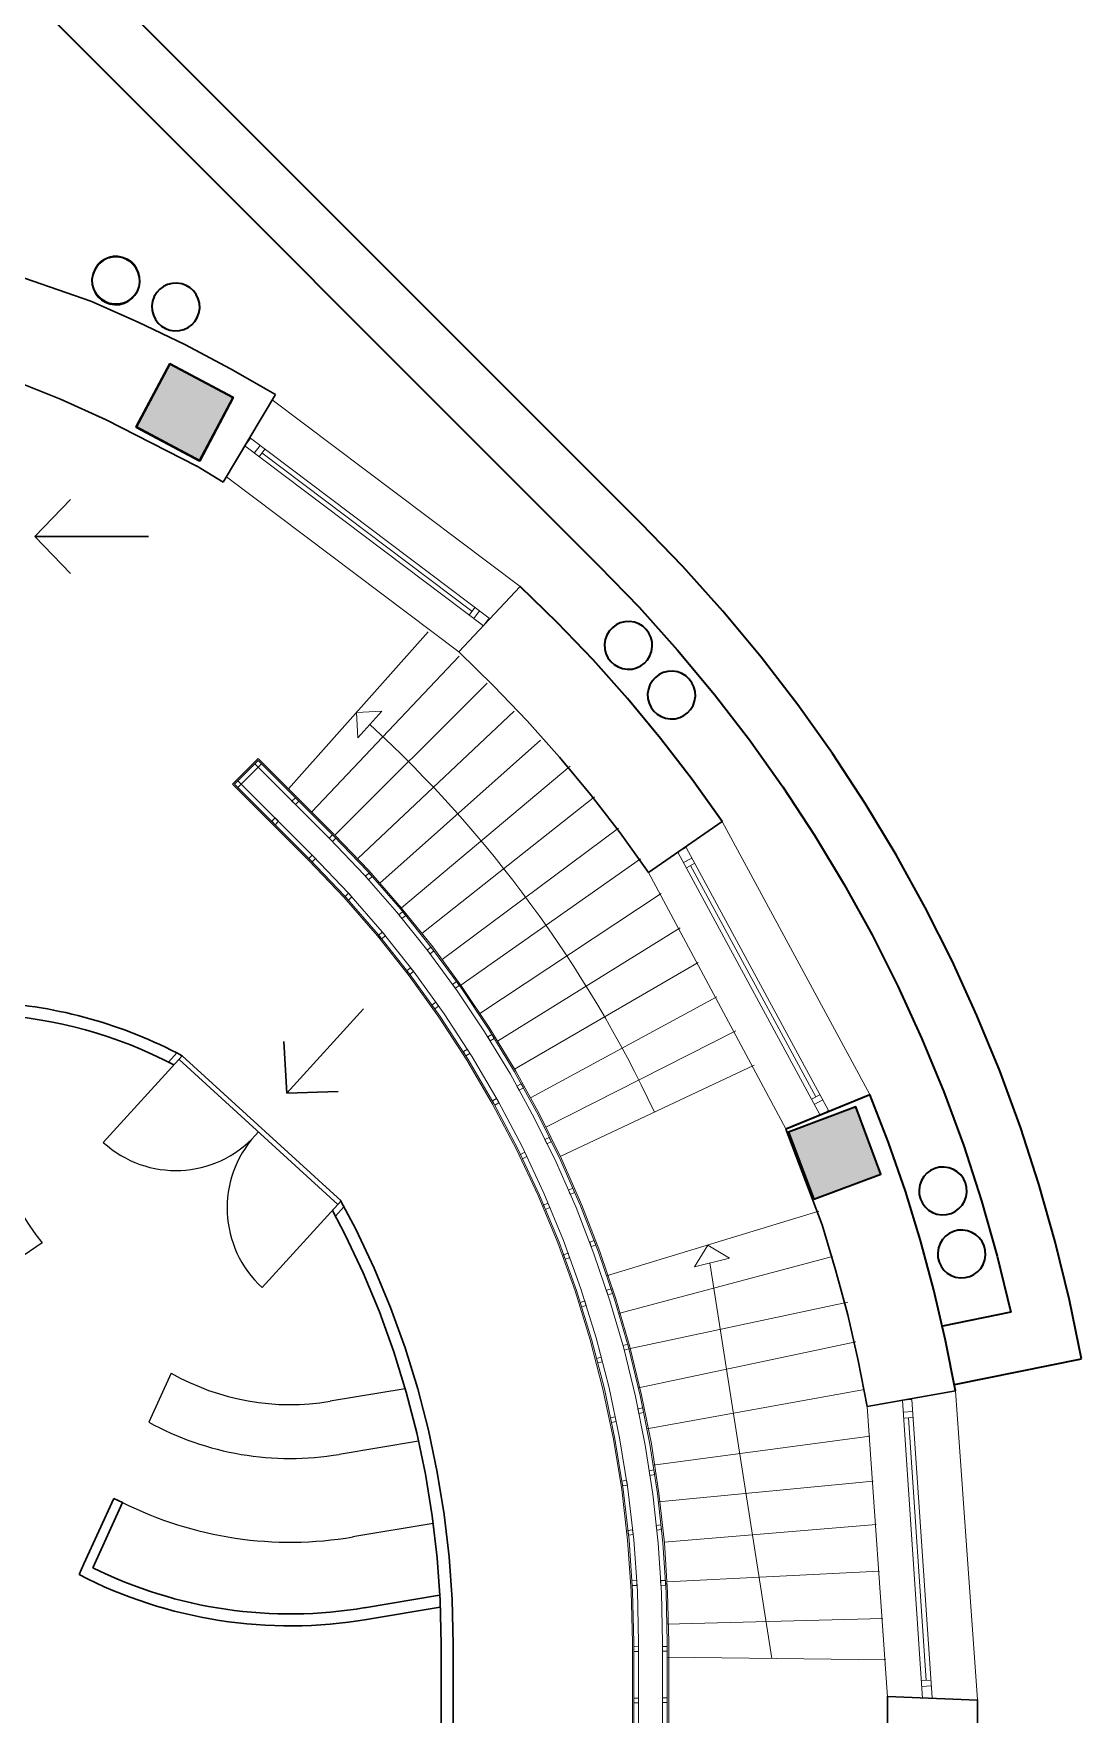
# Model space of a CAD drawing. Header units: millimetres. Extents: x -2729 to 15248, y -12439 to 5292.
# Drawn here: x 9038 to 9915, y -9942 to -8537 of the extents above; entities that cross this region are included whole.
import ezdxf

# ---------------------------------------------------------------- set-up
doc = ezdxf.new("R2010")
doc.units = ezdxf.units.MM
for name, color, linetype, lineweight in [('005_Ном_пера__80', 7, 'Continuous', 13), ('alc_pan_Ном_пера__60', 7, 'Continuous', 35), ('CAM', 155, 'Continuous', 15), ('DUVAR', 7, 'Continuous', 30), ('DUVAR 2_Ном_пера__60', 7, 'Continuous', 35), ('EXTERIOR_WALLS_Ном_пера__60', 7, 'Continuous', 35), ('EXTERIOR_WALLS_Ном_пера__80', 7, 'Continuous', 13), ('FURNITURE___EQUIPMENT_Ном_пера__60', 7, 'Continuous', 35), ('FURNITURE___EQUIPMENT_Ном_пера__80', 7, 'Continuous', 13), ('kolon_Ном_пера__60', 7, 'Continuous', 35), ('kolon_Ном_пера__80', 7, 'Continuous', 13), ('kutu profil_Ном_пера__80', 7, 'Continuous', 13), ('merdiven_Ном_пера__80', 7, 'Continuous', 13), ('mevcut kolonlar_Ном_пера__60', 7, 'Continuous', 35), ('mevcut kolonlar_Ном_пера__80', 7, 'Continuous', 13), ('pencere_Ном_пера__80', 7, 'Continuous', 13)]:
    doc.layers.add(name, color=color, linetype=linetype, lineweight=lineweight)
doc.layers.add('0_штамп_Ном_пера__21', color=7, linetype='Continuous', lineweight=20, true_color=0x320033)
doc.layers.add('mevcut kolonlar_Ном_пера__215', color=7, linetype='Continuous', lineweight=35, true_color=0xab23ec)
doc.layers.add('kapı ABD', color=55, linetype='Continuous')
pattern_1 = [(45.00000000000378, (-3877.010405512806, 44984.85107721344), (-9.192374820745883, 9.192374820744664), [])]

# ---------------------------------------------------------------- blocks, each defined once
blk = doc.blocks.new('srtyser')
at = {"layer": 'kapı ABD'}
for p, q in [((101685.3809287872, 45784.68415123224), (101587.3809287872, 45784.68415123224)), ((101681.3809287872, 45694.68415123229), (101677.3809287872, 45694.68415123228))]:
    blk.add_line(p, q, dxfattribs=at)
at = {"layer": 'kapı ABD', "color": 7}
for p, q in [((101685.3809287872, 45784.68415123229), (101587.3809287872, 45784.68415123224)), ((101684.0754426387, 45789.68415123229), (101673.7115395876, 45789.68415123228)), ((101681.3809287872, 45784.68415123224), (101681.3809287872, 45604.68415123225)), ((101685.3809287872, 45784.68415123224), (101685.3809287872, 45604.68415123224)), ((101685.3809287872, 45604.68415123224), (101587.3809287872, 45604.68415123224)), ((101683.3942745725, 45599.68415123226), (101672.781058557, 45599.68415123225))]:
    blk.add_line(p, q, dxfattribs=at)
for centre, start, end in [((101677.3809287872, 45784.68415123223), 180, 270), ((101677.3809287872, 45604.68415123224), 90, 180)]:
    blk.add_arc(centre, 89.99999999999997, start, end, dxfattribs=at)

msp = doc.modelspace()

# ---------------------------------------------------------------- hatches: boundary and pattern name
h = msp.add_hatch(color=7)
edge = h.paths.add_edge_path()
edge.add_line((4564.713760939189, -9991.173701369597), (4564.713760939183, -10036.57545686755))
edge.add_arc((4572.012840709988, -10036.57545686477), 7.299079770805293, 180.0000000217641, 270.0000000211751)
edge.add_line((4572.012840712686, -10043.87453663558), (4597.414624514469, -10043.87453663559))
edge.add_arc((4597.414624517023, -10036.57545686466), 7.299079770921253, 269.9999999799528, 359.9999999773863)
edge.add_line((4604.713704287944, -10036.57545686755), (4604.713704287957, -9991.173701369587))
edge.add_arc((4597.414624517572, -9991.173701372887), 7.299079770385106, 2.58941853e-08, 90.00000002452343)
edge.add_line((4597.414624514447, -9983.874621602501), (4572.012840712664, -9983.874621602496))
edge.add_arc((4572.012840709466, -9991.173701372772), 7.299079770276421, 89.99999997489827, 179.9999999750696)
edge = h.paths.add_edge_path()
edge.add_line((4219.70742257396, -9819.347711260889), (4219.707422573952, -9864.749466758934))
edge.add_arc((4227.006502344738, -9864.749466756173), 7.299079770786192, 180.0000000216749, 270.0000000211038)
edge.add_line((4227.006502347426, -9872.04854652696), (4252.408286149246, -9872.04854652696))
edge.add_arc((4252.408286151793, -9864.749466756066), 7.299079770891693, 269.99999998001, 359.9999999774398)
edge.add_line((4259.707365922684, -9864.74946675894), (4259.7073659227, -9819.347711260887))
edge.add_arc((4252.408286152767, -9819.34771126462), 7.299079769932178, 2.93067633e-08, 90.00000002787891)
edge.add_line((4252.408286149214, -9812.048631494688), (4227.00650234744, -9812.048631494688))
edge.add_arc((4227.006502343795, -9819.347711264523), 7.299079769834407, 89.99999997137861, 179.9999999714714)
edge = h.paths.add_edge_path()
edge.add_line((4966.713191649058, -10127.12235134791), (4966.713191649049, -10172.52410684778))
edge.add_arc((4974.01227141892, -10172.5241068441), 7.29907976987033, 180.0000000288213, 270.0000000281931)
edge.add_line((4974.012271422512, -10179.82318661398), (4999.414055238884, -10179.82318661398))
edge.add_arc((4999.414055249635, -10172.52410683669), 7.299079777281348, 269.9999999155922, 359.9999999130684)
edge.add_line((5006.713135026916, -10172.52410684777), (5006.713135026908, -10127.1223513479))
edge.add_arc((4999.414055250147, -10127.12235135938), 7.299079776762482, 9.00727843e-08, 90.00000008864137)
edge.add_line((4999.414055238854, -10119.82327158262), (4974.012271422533, -10119.82327158261))
edge.add_arc((4974.012271418436, -10127.12235135199), 7.299079769378749, 89.99999996784467, 179.999999968016)
edge = h.paths.add_edge_path()
edge.add_line((5362.712630858568, -10202.1222451396), (5362.712630858563, -10247.52400063846))
edge.add_arc((5370.011710621169, -10247.52400064205), 7.299079762607107, 179.9999999718569, 269.9999999712858)
edge.add_line((5370.01171061751, -10254.82308040465), (5395.41349446295, -10254.82308040466))
edge.add_arc((5395.41349446642, -10247.52400063466), 7.299079770005847, 269.9999999727565, 359.9999999701828)
edge.add_line((5402.712574236426, -10247.52400063845), (5402.712574236432, -10202.12224513959))
edge.add_arc((5395.413494466453, -10202.12224514329), 7.299079769978562, 2.90319009e-08, 90.00000002766468)
edge.add_line((5395.41349446293, -10194.82316537331), (5370.011710617499, -10194.82316537331))
edge.add_arc((5370.011710621169, -10202.12224513591), 7.299079762601651, 90.00000002880701, 180.0000000289248)
h.paths.add_polyline_path([(5802.714517212848, -10336.86643016659), (5827.714481804009, -10336.86643016658), (5827.71448180402, -10236.86657177827), (5802.714517212861, -10236.86657177827)])
h.paths.add_polyline_path([(5802.714516776289, -10336.86643016658), (5802.714517212839, -10236.86657177828)])
h.paths.add_polyline_path([(8647.797789735292, -8746.868570859244), (8647.797789735292, -8686.868655826975), (8587.797874704887, -8686.868655826975), (8587.797874704887, -8746.868570859244)])
h.paths.add_polyline_path([(9177.135753746667, -8893.807038165081), (9205.304009832696, -8840.830258792883), (9152.327230461446, -8812.662002701392), (9124.158974375381, -8865.63878207359)])
h.paths.add_polyline_path([(9691.025696234978, -9511.322354306947), (9747.203208367424, -9490.249221267819), (9726.130075319186, -9434.071709150849), (9669.952563186725, -9455.144842188163)])
h.paths.add_polyline_path([(9752.796188421647, -10086.86669138358), (9812.796103452083, -10086.86669138358), (9812.796103452069, -10026.86677635142), (9752.796188421633, -10026.86677635142)])
h.paths.add_polyline_path([(9752.79624224914, -10686.86592409161), (9812.79615727957, -10686.8659240916), (9812.79615727957, -10626.86600905934), (9752.79624224914, -10626.86600905933)])
at = {"layer": 'EXTERIOR_WALLS_Ном_пера__60', "linetype": 'Continuous'}
h = msp.add_hatch(dxfattribs=at)
h.set_pattern_fill('КИРПИЧ_ОБЫКНОВЕННЫЙ_0002', color=256, scale=0.09999985860578, angle=3.801e-12, style=0, pattern_type=2)
h.set_pattern_definition(pattern_1)
h.paths.add_polyline_path([(9184.1261284053, -8829.569778365809), (9178.852932288994, -8826.675960807304), (9173.505089857277, -8823.922471422382)], flags=0)
h = msp.add_hatch(dxfattribs=at)
h.set_pattern_fill('КИРПИЧ_ОБЫКНОВЕННЫЙ_0002', color=256, scale=0.09999985860578, angle=3.801e-12, style=0, pattern_type=2)
h.set_pattern_definition(pattern_1)
h.paths.add_polyline_path([(9678.376707296933, -9477.602226967996), (9669.952563201277, -9455.144842189067), (9669.65886683778, -9455.263956546032)], flags=0)

# ---------------------------------------------------------------- linework, layer by layer
at = {"color": 1, "lineweight": 30}
for p, q in [((9134.402123475229, -8957.197868521558), (9039.10167092521, -8957.197872462419)), ((9314.367591093569, -9352.119270121417), (9250.098546475328, -9422.487346406697))]:
    msp.add_line(p, q, dxfattribs=at)
for p, q in [((9045.420335161029, -9547.824839351642), (9008.007572478928, -9573.0961373352)), ((9153.305678075285, -9656.675713998815), (9134.52987280298, -9697.734482242115)), ((9349.090732863686, -9669.832350873952), (9286.358603084003, -9680.289322022447)), ((9360.259142556728, -9713.591571110734), (9293.757670171666, -9724.676863137409)), ((9372.5312019098, -9782.511771074498), (9305.267330085804, -9793.724149316235))]:
    msp.add_line(p, q)
for points in [[(9039.10167092521, -8957.197864580694), (9069.101672954956, -8926.29490547077)], [(9039.10167092521, -8957.197872462419), (9069.101672954956, -8988.100831572343)], [(9250.09854065558, -9422.487341091391), (9247.511877748237, -9379.495456060169)], [(9250.098546475328, -9422.487346406697), (9293.148218837578, -9421.176349443718)]]:
    msp.add_lwpolyline(points, dxfattribs=at)
for centre, radius, start, end in [((9201.200355957224, -9420.886338411496), 200.9497397365707, 179.8799878720883, 219.1751239315797), ((9252.902591514485, -9482.14419038895), 200.9497397365707, 240.2886345021585, 279.5837705617078), ((9252.902591514485, -9482.14419038895), 245.9497397365707, 241.2304267969756, 279.5837705617078), ((9252.917648746288, -9485.926376741942), 312.2184390009302, 243.3003016205656, 279.6966023453522)]:
    msp.add_arc(centre, radius, start, end)
at = {"layer": '005_Ном_пера__80', "linetype": 'Continuous'}
for p, q in [((9237.90158135333, -8842.752189786686), (9445.309472289575, -8998.966821937)), ((9199.46791948238, -8907.155905512662), (9394.020793384605, -9053.6884481582)), ((9614.353175577693, -9195.451906180439), (9737.849854204884, -9423.858593671102)), ((9552.587268954983, -9237.995504349934), (9667.532109359745, -9452.585123472752)), ((9809.47154568006, -9671.624292599692), (9827.865715717517, -9930.025854421436)), ((9735.612319163076, -9684.655010946524), (9752.796188712673, -9927.5828055476))]:
    msp.add_line(p, q, dxfattribs=at)
at = {"layer": '0_штамп_Ном_пера__21', "linetype": 'Continuous'}
for p, q in [((9219.654355139934, -8875.004185100302), (9214.841383034596, -8881.394421269382)), ((9214.841383034596, -8881.394421269382), (9414.53626332839, -9031.799799408718)), ((9419.349235419208, -9025.409563239642), (9219.654355139934, -8875.004185100302)), ((9222.829178252749, -8887.410636394712), (9227.642150358117, -8881.020400225643)), ((9231.636047959904, -8884.028507788751), (9226.823075854569, -8890.418743957824)), ((9407.367542613822, -9016.385240551206), (9402.554570508444, -9022.775476720264)), ((9406.548468110263, -9025.783584283396), (9411.361440215636, -9019.393348114323)), ((9414.53626332839, -9031.799799408718), (9419.349235419208, -9025.409563239642)), ((9552.587268954983, -9237.995504349934), (9614.353175577693, -9195.451906180439)), ((9584.330838645545, -9217.173134331844), (9577.293629659933, -9220.978066434327)), ((9703.234966847955, -9437.08591541201), (9584.330838645545, -9217.173134331844)), ((9577.293629659933, -9220.978066434327), (9696.197757847794, -9440.890847514498)), ((9582.049794777555, -9229.77457767722), (9589.087003777719, -9225.969645574827)), ((9591.465086343796, -9230.367901197125), (9584.427877343636, -9234.172833298695)), ((9692.582114656889, -9425.793614598915), (9587.946481851015, -9232.27036724841)), ((9696.100719149688, -9423.89114854772), (9689.063510164091, -9427.696080650101)), ((9691.4415927302, -9432.094336271604), (9698.478801715795, -9428.289404169125)), ((9696.197757847794, -9440.890847514498), (9703.234966847955, -9437.08591541201)), ((9735.612319163076, -9684.655010945613), (9809.47154568006, -9671.624292599692)), ((9765.156007421172, -9679.44272402163), (9773.137975187621, -9678.906059006482)), ((9781.926789136789, -9928.879216671796), (9765.156007421172, -9679.44272402163)), ((9773.137975187621, -9678.906059006482), (9789.908756903194, -9928.342551656657)), ((9765.826838689241, -9689.420183727849), (9773.808806455674, -9688.883518712702)), ((9774.144222082406, -9693.872248565762), (9766.162254316005, -9694.408913580912)), ((9770.153238206456, -9694.140581073392), (9784.911526117909, -9913.644694604882)), ((9788.902510008436, -9913.376362097273), (9780.920542242004, -9913.913027112414)), ((9781.255957868732, -9918.901756965568), (9789.237925635167, -9918.36509195042)), ((9751.971933487272, -9927.153982221475), (9826.912116180503, -9930.146303551948)), ((9789.908756903194, -9928.342551656657), (9781.926789136789, -9928.879216671796))]:
    msp.add_line(p, q, dxfattribs=at)
at = {"layer": '0_штамп_Ном_пера__21', "linetype": 'Continuous', "flags": 128}
msp.add_lwpolyline([(9394.020793384605, -9053.6884481582), (9423.14039181964, -9081.976282652131), (9451.229777975648, -9111.28735532226), (9478.253019222988, -9141.584170782859), (9504.175546852037, -9172.82797266929), (9528.964200136332, -9204.978793208777), (9552.587268954983, -9237.995504349934)], dxfattribs=at)
at = {"layer": 'alc_pan_Ном_пера__60', "linetype": 'Continuous'}
msp.add_line((9199.436076750071, -8907.136622561504), (9199.46791948238, -8907.155905512662), dxfattribs=at)
at = {"layer": 'CAM', "linetype": 'Continuous'}
for p, q in [((9404.961056553842, -9019.58035863578), (9229.229561899961, -8887.223625873243)), ((9404.961056539301, -9019.580358637606), (9229.22956188541, -8887.223625873243)), ((9692.58211464234, -9425.793614598915), (9587.946481836463, -9232.270367247502)), ((9770.153238221008, -9694.140581072481), (9784.911526103357, -9913.644694604882))]:
    msp.add_line(p, q, dxfattribs=at)
at = {"layer": 'DUVAR', "linetype": 'Continuous'}
for p, q in [((9196.77435830194, -8911.603899613569), (9240.486380349143, -8838.240124001115)), ((9174.568034222228, -8898.156468836802), (9196.77435830194, -8911.603899613569)), ((9394.020793384605, -9053.6884481582), (9445.309472289575, -8998.966821937)), ((9394.020793384605, -9053.6884481582), (9445.309472289575, -8998.966821937)), ((9552.587268954983, -9237.995504349934), (9614.353175577693, -9195.451906180439)), ((9667.532109359745, -9452.585123472752), (9737.849854204884, -9423.858593671102)), ((9735.612319163076, -9684.655010946524), (9809.47154568006, -9671.624292599692)), ((9105.358052529667, -9761.527165989402), (9080.371705151852, -9816.167093883485)), ((9112.633440734497, -9764.854135551785), (9087.647093356685, -9819.494063445867)), ((9105.35805252972, -9761.527165989433), (9112.633440734497, -9764.854135551785)), ((9080.371705151852, -9816.167093883485), (9076.208345798981, -9825.271492033333)), ((9377.864882649032, -9842.450566321022), (9315.132752869355, -9852.907537469515)), ((9378.454817519749, -9852.49020855216), (9316.776989999944, -9862.771435495062)), ((9379.1776452021, -9883.775957816411), (9379.185831635008, -10656.86600371985)), ((9389.177643978976, -9883.660400012217), (9389.179583993813, -10066.8667083479)), ((9752.796188712673, -9927.186894289727), (9752.796188057862, -10159.36665180576)), ((9752.796188712673, -9927.186894289727), (9827.865679468769, -9930.14533657855)), ((9827.79608779761, -10159.36665201494), (9827.865715717517, -9930.025854421436))]:
    msp.add_line(p, q, dxfattribs=at)
at = {"layer": 'DUVAR', "linetype": 'Continuous', "flags": 128}
for points in [[(9240.486380349143, -8838.240124001115), (9203.012463876941, -8816.772675231252), (9164.715963042425, -8796.610050695148), (9125.725806453202, -8777.823856386449), (9086.090643523228, -8760.437567082261), (9010.506167124573, -8734.011894993788)], [(8995.079636770806, -8810.419625857705), (9021.787235840482, -8826.682368127498), (9060.617717778729, -8842.380303464064), (9098.807120918, -8859.492014569258), (9174.897080164572, -8898.339780260283)], [(9614.353175577693, -9195.451906180439), (9589.169220265205, -9160.25362672156), (9562.742664817615, -9125.978451301824), (9535.107314755845, -9092.670225492771), (9506.298521696033, -9060.37155792665), (9476.353138631412, -9029.12376578254), (9445.309472289575, -8998.966821937)], [(9394.020793384605, -9053.6884481582), (9423.14039181964, -9081.976282652131), (9451.229777975648, -9111.28735532226), (9478.253019222988, -9141.584170782859), (9504.175546852037, -9172.82797266929), (9528.964200136332, -9204.978793208777), (9552.587268954983, -9237.995504349934)], [(9809.47154568006, -9671.624292599692), (9801.235931798377, -9629.354625997561), (9791.50147018046, -9587.404771322057), (9780.280489686236, -9545.827858887398), (9767.5872019288, -9504.676546675975), (9753.437683215598, -9464.002953634646), (9737.849854204884, -9423.858593671102)], [(9667.541148167245, -9452.609024823285), (9697.881481744507, -9532.83819969622), (9709.272272138738, -9570.281793572487), (9719.365415461823, -9608.095829146614), (9728.148912017696, -9646.235349548855), (9735.612319163076, -9684.655010946524)]]:
    msp.add_lwpolyline(points, dxfattribs=at)
at = {"layer": 'DUVAR', "linetype": 'Continuous'}
for points in [[(9295.071212034536, -9512.381457031819), (9307.898795111858, -9536.484560123054), (9323.117290361548, -9568.903227802633), (9336.814734794023, -9601.97178388103), (9348.970343376404, -9635.637650305047), (9359.558175503797, -9669.828982533632), (9368.555636176663, -9704.472814421844), (9375.943524324564, -9739.495214222283), (9381.706073841453, -9774.82144257448), (9385.830987220714, -9810.376111504447), (9388.309461627721, -9846.083345313742), (9389.174977283285, -9883.544978902624)], [(9288.206932883157, -9520.768790348651), (9298.953219384808, -9540.961125088243), (9313.966910430048, -9572.943515768426), (9327.487524075936, -9605.5851645641), (9339.48620660911, -9638.81641256689), (9349.937352314875, -9672.566342741084), (9358.818657886699, -9706.762930907984), (9366.11117013461, -9741.33319975651), (9371.79932649272, -9776.203374810231), (9375.870988211314, -9811.299041334343), (9378.31746609631, -9846.545303148443), (9379.1776452021, -9883.775957816279)]]:
    msp.add_lwpolyline(points, dxfattribs=at)
for centre, radius, start, end in [((8982.920503306186, -9727.0166160574), 380.6960706326524, 61.83792360958043, 86.96838615518746), ((8982.920503306186, -9727.0166160574), 370.6960706326524, 62.23064138693501, 86.88652496891513), ((9252.92273006596, -9485.363007120117), 372.7728516013749, 243.6810146925428, 279.6630869921144), ((9252.902591514485, -9482.14419038895), 385.9497397365706, 242.7536857778118, 279.5837705617078)]:
    msp.add_arc(centre, radius, start, end, dxfattribs=at)
at = {"layer": 'DUVAR 2_Ном_пера__60', "linetype": 'Continuous'}
for p, q in [((9546.55401706532, -8946.294663172941), (8986.58722847141, -8386.327874573697)), ((8951.231939479238, -8421.68316356586), (9511.263896055663, -8981.715120132216)), ((9668.429697286494, -9452.245681907907), (9737.849854204884, -9423.858593671102)), ((9855.936633176372, -9605.716426604535), (9798.767707346427, -9617.347576011874)), ((9808.736089986429, -9666.34374185858), (9914.90003104291, -9644.744443934802))]:
    msp.add_line(p, q, dxfattribs=at)
at = {"layer": 'DUVAR 2_Ном_пера__60', "linetype": 'Continuous', "flags": 128}
for points in [[(9914.90003104291, -9644.744443934802), (9904.91650750578, -9595.633132516732), (9893.075985991596, -9546.936174691851), (9879.395533049606, -9498.723760747327), (9863.89486726833, -9451.06538256465), (9846.59633078272, -9404.029733451862), (9827.524857231048, -9357.68460913906), (9806.707935593364, -9312.09681005311), (9784.175570814066, -9267.332045033849), (9759.960240262675, -9223.454836630086), (9734.09684718234, -9180.528428089783), (9706.622670296549, -9138.61469221078), (9677.577309996237, -9097.77404215036), (9647.002631412886, -9058.065344363275), (9614.942703897073, -9019.545833729104), (9581.443737659542, -8982.271031086593), (9546.55401706532, -8946.294663173852)], [(9511.263896055663, -8981.715120133127), (9544.80110208204, -9016.290589790768), (9577.003086546492, -9052.112922072745), (9607.823528731124, -9089.13058863465), (9637.218095183109, -9127.290341716454), (9665.144503553598, -9166.537290738808), (9691.562583337478, -9206.814981247131), (9716.434333673502, -9248.065476129965), (9739.72397797208, -9290.229438948314), (9761.398015428857, -9333.24621929806), (9781.425269264477, -9377.053940045704), (9799.776931398748, -9421.58958632913), (9816.42660396726, -9466.789096219625), (9831.350337505484, -9512.58745284895), (9844.526665029347, -9558.918777948382), (9855.936633176372, -9605.716426604535)], [(9614.353175577693, -9195.451906180439), (9589.169220265205, -9160.25362672156), (9562.742664817615, -9125.978451301824), (9535.107314755845, -9092.670225492771), (9506.298521696033, -9060.37155792665), (9476.353138631412, -9029.12376578254), (9445.309472289575, -8998.966821937)], [(9809.47154568006, -9671.624292599692), (9801.235931798377, -9629.354625997561), (9791.50147018046, -9587.404771322057), (9780.280489686236, -9545.827858887398), (9767.5872019288, -9504.676546675975), (9753.437683215598, -9464.002953634646), (9737.849854204884, -9423.858593671102)]]:
    msp.add_lwpolyline(points, dxfattribs=at)
at = {"layer": 'EXTERIOR_WALLS_Ном_пера__80', "linetype": 'Continuous'}
msp.add_line((9798.767707346427, -9617.347576011874), (9808.736089986429, -9666.34374185858), dxfattribs=at)
at = {"layer": 'FURNITURE___EQUIPMENT_Ном_пера__60', "linetype": 'Continuous', "flags": 128}
for points in [[(9127.013728944321, -8744.250991259707, 1644.686756453832), (9127.011299592845, -8744.299570162393)], [(9177.164714097888, -8766.171191575411, 1644.686756453832), (9177.162284746384, -8766.219770478107)], [(9555.86579384558, -9049.16378295669, 1644.686756453832), (9555.863364494096, -9049.212361859387)], [(9591.922081958703, -9090.694180976867, 1644.686756453832), (9591.919652607205, -9090.742759879562)], [(9819.041035509956, -9505.32211679632, 1644.686756453832), (9819.038606158483, -9505.370695699019)], [(9834.612390189837, -9558.070308161105, 1644.686756453832), (9834.60996083834, -9558.118887063792)]]:
    msp.add_lwpolyline(points, format="xyb", close=True, dxfattribs=at)
at = {"layer": 'FURNITURE___EQUIPMENT_Ном_пера__80', "linetype": 'Continuous'}
for centre, major_axis, start_param, end_param in [((9107.037628568965, -8743.274966238037), (-19.99993551059326, 0.0003490684793268), 3.092787593087737, 9.37354082679267), ((9107.037628568965, -8743.274966238037), (-19.99993489939234, 0.0003490684793262001), 5.583292419938637, 5.590116403206125), ((9157.188613722474, -8765.195166553742), (-19.99993551059326, 0.0003490684793268), 3.092787593087767, 9.37354082679267), ((9157.188613722474, -8765.195166553742), (-19.99993489939234, 0.0003490684793262001), 5.58329241993827, 5.590116403206125), ((9535.889693470232, -9048.187757935031), (-19.99993551059326, 0.0003490684793268), 3.092787593087767, 9.37354082679267), ((9535.889693470232, -9048.187757935031), (-19.99993489939234, 0.0003490684793262001), 5.583292419938637, 5.590116403206125), ((9571.945981583338, -9089.718155955203), (-19.99993551059326, 0.0003490684793268), 3.092787593087767, 9.37354082679267), ((9571.945981583338, -9089.718155955203), (-19.99993489939234, 0.0003490684793262001), 5.58329241993827, 5.590116403209623), ((9799.064935134576, -9504.34609177466), (-19.99993551059326, 0.0003490684793268), 3.092787593087767, 9.373540826792693), ((9799.064935134576, -9504.34609177466), (-19.99993489939234, 0.0003490684793262001), 5.58329241993827, 5.590116403205763), ((9814.636289814454, -9557.094283139528), (-19.99993551059326, 0.0003490684793268), 3.092787593092308, 9.373540826797239), ((9814.636289814454, -9557.094283139528), (-19.99993489939234, 0.0003490684793262001), 5.583292419934791, 5.590116403205763)]:
    msp.add_ellipse(centre, major_axis=major_axis, ratio=0.9999650946017276, start_param=start_param, end_param=end_param, dxfattribs=at)
at = {"layer": 'kolon_Ном_пера__60', "linetype": 'Continuous', "flags": 128}
msp.add_lwpolyline([(9177.135753746667, -8893.807038165081), (9205.304009832696, -8840.830258792883), (9152.327230461446, -8812.662002701392), (9124.158974375381, -8865.63878207359)], close=True, dxfattribs=at)
at = {"layer": 'kolon_Ном_пера__80', "linetype": 'Continuous'}
msp.add_line((9602.213248118638, -9549.595620515121), (9591.270724094267, -9567.768674560217), dxfattribs=at)
at = {"layer": 'kutu profil_Ном_пера__80', "linetype": 'Continuous', "flags": 128}
for points in [[(9367.538656771792, -9303.133610475246), (9370.64453571452, -9300.61300129183), (9373.165144906161, -9303.718880238157), (9370.05926597799, -9306.239489421654)], [(9350.419879418449, -9320.200212035881), (9353.525758346612, -9317.679602852462), (9356.046367523722, -9320.785481798795), (9352.940488580958, -9323.306090981387)], [(9388.73729467243, -9331.718686647968), (9391.96396342094, -9329.354672327034), (9394.327977695497, -9332.581341041878), (9391.10130900524, -9334.94535536009)], [(9371.444828989912, -9348.912641767454), (9374.671497680169, -9346.54862744553), (9377.035512012979, -9349.775296158565), (9373.808843308123, -9352.139310478588)], [(9418.233427862804, -9375.496095429975), (9421.720352124332, -9373.536168414328), (9423.680279144537, -9377.023092669426), (9420.193354853904, -9378.983019686892)], [(9397.784344375304, -9387.904904839808), (9401.271268651353, -9385.944977824154), (9403.23119567158, -9389.43190208108), (9399.74427142461, -9391.391829098553)], [(9442.563575292905, -9416.731523506647), (9446.05049956898, -9414.771596490993), (9448.010426589184, -9418.258520747913), (9444.523502313135, -9420.21844776275)], [(9422.114491834509, -9429.140332918301), (9425.601416125135, -9427.180405901736), (9427.561343159887, -9430.667330157752), (9424.074418883813, -9432.62725717522)], [(9445.516371432888, -9473.827213382581), (9449.100707153842, -9472.051687496314), (9450.876233031067, -9475.63602320996), (9447.29189732468, -9477.411549097238)], [(9465.965454891337, -9461.41840397194), (9469.549790597723, -9459.642878084662), (9471.32531646039, -9463.227213798315), (9467.74098076857, -9465.002739686497)], [(9464.853250675056, -9516.208640596362), (9468.533220065028, -9514.64090984084), (9470.10095083879, -9518.320879264471), (9466.420981419733, -9519.888610020911)], [(9485.662357537887, -9503.641417065293), (9489.342326942406, -9502.073686310658), (9490.910057701603, -9505.753655734281), (9487.23008828255, -9507.321386490728)], [(9481.612426061412, -9557.779504250437), (9485.404779020488, -9556.507492573573), (9486.676790688329, -9560.299845536281), (9482.884437743776, -9561.571857210422)], [(9503.495762254399, -9547.172518715357), (9507.288115213474, -9545.900507039412), (9508.560126881272, -9549.692859999384), (9504.76777393672, -9550.964871676331)], [(9495.469158108255, -9597.579139815714), (9499.290049777406, -9596.395610548409), (9500.473579086534, -9600.216502219415), (9496.652687388265, -9601.40003148756)], [(9517.575143760416, -9587.501115711937), (9521.396035444131, -9586.317586446523), (9522.579564695026, -9590.138478115628), (9518.758673040438, -9591.322007383858)], [(9520.899314131877, -9694.120386020404), (9524.816803169288, -9693.312156869346), (9525.625032334934, -9697.229645901263), (9521.707543297565, -9698.037875052418)], [(9543.900164658435, -9686.63127044669), (9547.817653652173, -9685.823041293717), (9548.625882817832, -9689.74053032836), (9544.708393795005, -9690.548759480427)], [(9553.125954046029, -9738.49907002318), (9557.043443068844, -9737.690840871232), (9557.851672234505, -9741.608329902234), (9553.934183197123, -9742.416559055104)], [(9530.400246202766, -9747.187090481602), (9534.317735225599, -9746.378861328732), (9535.125964405826, -9750.296350360659), (9531.208475368412, -9751.104579512617)], [(9535.478645055144, -9788.248384135366), (9539.442866556255, -9787.714621521887), (9539.976629163311, -9791.67884302935), (9536.01240767675, -9792.212605642822)], [(9559.151255726318, -9784.07016455288), (9563.115477227382, -9783.53640193941), (9563.649239863527, -9787.500623445134), (9559.68501834791, -9788.034386058527)], [(9538.800928016803, -9830.473514175594), (9542.79575811856, -9830.270321826407), (9542.998950472302, -9834.26515192905), (9539.004120370557, -9834.468344280045)], [(9562.866505078835, -9830.26619750478), (9566.861335209689, -9830.063005152864), (9567.064527534352, -9834.057835255502), (9563.06969743258, -9834.261027607427)], [(9540.287154880263, -9885.520473858027), (9544.28610030148, -9885.428876475284), (9544.377697696907, -9889.427821911942), (9540.37875226115, -9889.519419294686)], [(9564.352731942285, -9885.313157186207), (9568.351677378058, -9885.221559802645), (9568.443274773508, -9889.220505238394), (9564.444329323196, -9889.312102622045)], [(9540.287154880263, -9928.515905210443), (9544.28610030148, -9928.424307829533), (9544.377697696937, -9932.423253264373), (9540.378752261164, -9932.51485064801)], [(9564.35273194231, -9928.308588539636), (9568.351677378085, -9928.216991155983), (9568.443274773508, -9932.21593659355), (9564.444329323216, -9932.307533976295)]]:
    msp.add_lwpolyline(points, close=True, dxfattribs=at)
at = {"layer": 'merdiven_Ном_пера__80', "linetype": 'Continuous'}
for p, q in [((9251.404517202578, -9168.0140789297), (9368.352509837245, -9036.973493642254)), ((9270.87620545842, -9187.485767210965), (9394.163799800675, -9057.095023485148)), ((9290.305906768916, -9206.936708268657), (9417.569087350943, -9079.871886475714)), ((9308.36628410879, -9104.186670694013), (9329.553399237246, -9103.135539397015)), ((9308.36628410879, -9104.186670694013), (9309.417415405751, -9125.373785847869)), ((9308.367753893815, -9104.186597084159), (9329.554869051353, -9103.135465787162)), ((9308.367753893815, -9104.186597084159), (9309.418885190777, -9125.373712238019)), ((9309.310342914408, -9226.789001142752), (9440.309413416335, -9103.31267452255)), ((9329.553399237246, -9103.135539397015), (9309.417415405751, -9125.373785847869)), ((9329.554869051353, -9103.135465787162), (9309.418885190777, -9125.373712238019)), ((9327.865531804968, -9247.057344750296), (9462.365952574613, -9127.397982357521)), ((9226.11284709263, -9142.722408811576), (9204.616831184532, -9164.21842472872)), ((9226.11284709263, -9144.419462682985), (9206.313885009624, -9164.21842472872)), ((9289.789713057145, -9206.399274793337), (9226.11284709263, -9142.722408811576)), ((9288.94118613007, -9207.247801729542), (9226.11284709263, -9144.419462682985)), ((9345.92274349657, -9267.647648088707), (9487.056334382503, -9149.182375095761)), ((9226.112847092614, -9150.076308921787), (9211.970731277468, -9164.21842472873)), ((9286.112763010693, -9210.076224847973), (9226.112847092614, -9150.076308921787)), ((9204.616831184532, -9164.21842472872), (9268.29369713456, -9227.8952907114)), ((9206.313885009624, -9164.21842472872), (9269.142224090723, -9227.04676377528)), ((9211.970731277468, -9164.21842472873), (9271.970647195585, -9224.218340655925)), ((9363.176525906772, -9289.12761205469), (9507.474747569308, -9174.91819466003)), ((9379.961988490391, -9310.959214194085), (9527.478949763226, -9200.953832715304)), ((9286.32477470024, -9210.91163516927), (9286.62527566065, -9210.61160255077)), ((9305.34950848318, -9230.522380959124), (9305.526235509904, -9230.355802653807)), ((9395.567727492797, -9332.242755702346), (9546.046898016935, -9226.626179323532)), ((9323.802180847775, -9250.672337022275), (9323.98039414678, -9250.513788159564)), ((9411.482645768972, -9355.894497203044), (9563.2513916321, -9255.773610445303)), ((9426.320535570814, -9379.060954391243), (9579.069551290504, -9284.475654855203)), ((9440.536447928956, -9402.488051116108), (9594.34858438256, -9313.261525152206)), ((9453.861654373288, -9426.59100707327), (9609.884602827688, -9341.985090230859)), ((9466.653117855658, -9450.93360118997), (9625.628674294028, -9370.556538143142)), ((9478.761525503514, -9475.487020060928), (9641.2280374129, -9399.156953529855)), ((9517.572340512555, -9575.387674483754), (9695.272728860376, -9521.238231422909)), ((9602.213248118638, -9549.595620515121), (9620.386302146444, -9560.53814454587)), ((9527.692056366475, -9606.882218039978), (9706.696932863966, -9559.13269263287)), ((9620.386302146444, -9560.53814454587), (9591.270724094267, -9567.768674560217)), ((9604.146471742828, -9564.571125823655), (9655.762398441653, -9895.369623772289)), ((9536.302307145375, -9636.42264231992), (9719.596227238811, -9597.386257743994)), ((9544.23298202984, -9669.116250102277), (9726.285538273483, -9630.486617157103)), ((9551.328780988606, -9703.349436489385), (9733.450230281509, -9670.440044531613)), ((9556.56303093802, -9733.600935636727), (9737.898850448628, -9709.57631720125)), ((9560.976505994968, -9764.277610915997), (9740.563330220652, -9747.005464425003)), ((9565.896409351011, -9798.178276351964), (9743.135340749548, -9783.402823555842)), ((9568.08280919521, -9831.246095288558), (9745.89448317175, -9822.241234588588)), ((9568.048423490252, -9866.738066133199), (9748.71101670926, -9862.04454967955)), ((9539.177624996646, -9881.866998065734), (9539.179639066175, -10072.06670040247)), ((9540.37762331063, -9881.86698536011), (9540.379624647261, -10070.86670210124)), ((9544.377617646967, -9881.866943002264), (9544.379576622996, -10066.86670776583)), ((9564.379336821989, -10046.86673579041), (9564.37758961966, -9881.866836665198)), ((9568.379288812312, -10042.866741454), (9568.377583926858, -9881.866794309193)), ((9568.377715359582, -9894.277090268732), (9751.14707125867, -9896.562177741667)), ((9569.579274393413, -10041.66674315366), (9569.577582255439, -9881.866781601739))]:
    msp.add_line(p, q, dxfattribs=at)
at = {"layer": 'merdiven_Ном_пера__80', "linetype": 'Continuous', "flags": 128}
for points in [[(9223.28801958632, -9147.251476851605), (9226.11284709263, -9144.419462682985), (9228.944861255803, -9147.244290188326), (9226.120033764077, -9150.076304357033)], [(9206.317478367157, -9164.222018061722), (9209.142305858893, -9161.390003893106), (9211.974320036605, -9164.214831398456), (9209.149492530338, -9167.046845566152)], [(9254.39708658092, -9178.367730514938), (9257.221914087217, -9175.535716345423), (9260.053928250396, -9178.360543850758), (9257.229100744105, -9181.19255801755)], [(9237.473892977721, -9195.290924106373), (9240.298720498553, -9192.458909937674), (9243.130734632603, -9195.2837374422), (9240.305907126336, -9198.115751609905)], [(9285.461443708771, -9209.440953126299), (9288.286271200497, -9206.608938956704), (9291.118285378236, -9209.433766463042), (9288.293457871938, -9212.265780631655)], [(9268.538250120091, -9226.364146718573), (9271.363077611835, -9223.532132549044), (9274.195091789583, -9226.3569600553), (9271.370264283276, -9229.188974224002)], [(9315.78819948068, -9241.269851067793), (9318.73172388103, -9238.561416320406), (9321.440158625684, -9241.504940723411), (9318.496634225356, -9244.213375470905)], [(9298.865005891987, -9258.193044660147), (9301.808530292321, -9255.484609913648), (9304.516965037035, -9258.428134314854), (9301.573440622129, -9261.136569062248)], [(9343.889199460125, -9273.438455571493), (9346.99507841741, -9270.917846387987), (9349.515687579953, -9274.023725334415), (9346.409808637223, -9276.54433451782)], [(9326.893942837483, -9290.419485873585), (9329.999821780188, -9287.898876690087), (9332.520430942763, -9291.004755637427), (9329.414552000015, -9293.52536482083)], [(9531.418583728368, -9633.56796985826), (9535.287781677725, -9632.553444375131), (9536.302307145375, -9636.42264231992), (9532.433109225107, -9637.43716780214)], [(9509.162373789391, -9644.368090991802), (9513.031571709653, -9643.353565507763), (9514.046097191847, -9647.222763451724), (9510.176899271575, -9648.237288935668)]]:
    msp.add_lwpolyline(points, close=True, dxfattribs=at)
for points in [[(9564.37758961966, -9881.866836665198), (9563.47334283322, -9840.426001845706), (9560.762333203556, -9799.064052190275), (9556.249721123484, -9757.859722500098), (9549.94409673649, -9716.891447532638), (9541.857463100121, -9676.237212709326), (9532.005213572276, -9635.974405654115), (9520.406102460121, -9596.179668885945), (9507.08220936794, -9556.9287539258), (9492.05889702562, -9518.296377101664), (9475.36476316582, -9480.356077315422), (9457.0315860268, -9443.180076065595), (9437.094263860341, -9406.839139961665), (9415.590748444196, -9371.40244602299), (9392.561972933756, -9336.93744998725), (9368.05177392199, -9303.509757920967), (9342.106807926244, -9271.183001312056), (9314.776462679933, -9240.018715964572), (9286.112763010702, -9210.0762248498)], [(9568.376632043812, -9881.779576812092), (9567.470481272945, -9840.251482589672), (9564.748054779682, -9798.715346332696), (9560.216438900237, -9757.337493822924), (9553.884259764858, -9716.196690129536), (9545.763571057118, -9675.371249090036), (9535.869830992668, -9634.938884226356), (9524.221872837352, -9594.976560823901), (9510.8418691238, -9555.560349413812), (9495.755289480145, -9516.76528097366), (9478.990851997743, -9478.665204100149), (9460.580468792265, -9441.332644434964), (9440.559185046, -9404.838666606402), (9418.965112374744, -9369.25273895564), (9395.839356330103, -9334.642601298909), (9371.225938110434, -9301.074135982168), (9345.17171069825, -9268.61124246814), (9317.72626980254, -9237.315715701348), (9289.002214753398, -9207.310176534125)], [(9569.576344776851, -9881.753398857732), (9568.669622800457, -9840.199126811835), (9565.943771256914, -9798.610734576663), (9561.4064542362, -9757.180825219628), (9555.066308666072, -9715.98826290814), (9546.935403436884, -9675.111460003403), (9537.0292162348, -9634.628227796986), (9525.366603943228, -9594.615628404492), (9511.969767063634, -9555.149828060165), (9496.864207180128, -9516.305952136165), (9480.07867866185, -9478.157942135838), (9461.645133613169, -9440.778414946464), (9441.598661395892, -9404.238524599787), (9419.977421574291, -9368.607826834783), (9396.822571359204, -9333.954146692455), (9372.178187348063, -9300.343449400018), (9346.091181545837, -9267.839714814216), (9318.611211929147, -9236.504815623623), (9289.869050263133, -9206.480362039241)], [(9268.209748345858, -9227.809379937227), (9297.79754016606, -9258.796702587219), (9325.843793269505, -9291.026796514492), (9352.371623122493, -9324.517773087971), (9377.324417965498, -9359.1981608809), (9400.648927308468, -9394.993950193326), (9422.295375449852, -9431.828751008), (9442.217567778656, -9469.623956007628), (9460.372989333931, -9508.298908315737), (9476.722895565368, -9547.771073635047), (9491.232394885821, -9587.956216377293), (9503.870523337446, -9628.768579421781), (9514.610310526068, -9670.121067129723), (9523.428837173904, -9711.92543120888), (9530.307284072444, -9754.092459038226), (9535.230972361718, -9796.532164056063), (9538.189394598852, -9839.153977793285), (9539.179012316072, -9881.987052015793)], [(9269.077648050206, -9226.980678564052), (9298.684586263797, -9257.988053219296), (9326.767239098097, -9290.25997685141), (9353.329497991594, -9323.794419564785), (9378.314677755969, -9358.519817167222), (9401.66945869222, -9394.362063912558), (9423.344000590436, -9431.244670634193), (9443.292048885642, -9469.088927996947), (9461.471033378037, -9507.814074446142), (9477.842159254938, -9547.337468566342), (9492.370489702062, -9587.574765445452), (9505.025020496307, -9628.440096662358), (9515.778746260823, -9669.846253541196), (9524.608717973779, -9711.704873257077), (9531.496092081328, -9753.92662740426), (9536.426170573173, -9796.421412633848), (9539.388432356816, -9839.098542931037), (9540.378690459267, -9881.95933458559)], [(9271.970647195585, -9224.218340655925), (9301.641406613864, -9255.292555323518), (9329.845391850362, -9287.703911310009), (9356.522414246221, -9321.383241150032), (9381.615543617425, -9356.258671454516), (9405.071229981242, -9392.2557763009), (9426.839417774197, -9429.297736049402), (9446.87365250292, -9467.3055012959), (9465.131180177164, -9506.19796154864), (9481.5730382445, -9545.892118340538), (9496.164139016677, -9586.303262340864), (9508.873344320364, -9627.345154130844), (9519.673532057957, -9668.930208245052), (9528.54165409473, -9710.969680082393), (9535.458785429755, -9753.373855290745), (9540.410164519299, -9796.052241226356), (9543.385224883445, -9838.913760059082), (9544.377617646935, -9881.866943148692)]]:
    msp.add_lwpolyline(points, dxfattribs=at)
at = {"layer": 'merdiven_Ном_пера__80', "linetype": 'Continuous'}
for centre in [(8614.320574913212, -9881.867016760427), (8614.322044698229, -9881.866943148758)]:
    msp.add_arc(centre, 1042.346471714318, 25.17229508488491, 47.42795526653624, dxfattribs=at)
at = {"layer": 'mevcut kolonlar_Ном_пера__215', "linetype": 'Continuous'}
msp.add_line((9166.408160463669, -8747.447005095155), (9166.364969989338, -8747.42463561448), dxfattribs=at)
at = {"layer": 'mevcut kolonlar_Ном_пера__60', "linetype": 'Continuous', "flags": 128}
for points in [[(9152.168014020554, -8812.651138362344), (9205.304009832696, -8840.830258792883), (9177.26159541722, -8893.708474735904), (9124.125599619638, -8865.529354302627)], [(9691.025696234978, -9511.322354306947), (9747.203208367424, -9490.249221267819), (9726.130075319186, -9434.071709150849), (9669.952563186725, -9455.144842188163)]]:
    msp.add_lwpolyline(points, close=True, dxfattribs=at)
at = {"layer": 'mevcut kolonlar_Ном_пера__80', "linetype": 'Continuous'}
for centre, major_axis, ratio, start_param, end_param in [((9107.146650679551, -8742.370724270142), (-8.305717342987293, -18.19374837081578), 0.9999648703624407, 3.093109871020101, 9.373863104578136), ((9107.147957410558, -8742.371401176088), (8.298748426101348, 18.19692626358527), 0.9999651371160676, 6.234393143299007, 12.51514637657622), ((9157.187306991455, -8765.194489646898), (-8.305717342987293, -18.19374837081578), 0.9999648703624407, 3.093109871020101, 9.373863104578136), ((9157.188613722474, -8765.195166553742), (8.298748426101348, 18.19692626358527), 0.9999651371160676, 6.234393143299643, 12.51514637657673), ((9535.888785475645, -9048.186599805216), (15.09546852293861, 13.11961323262251), 0.999965468144013, 6.233837622745888, 12.51459085681855), ((9535.889693470232, -9048.187757935031), (15.09902398735137, 13.11551853229317), 0.9999652830750696, 6.23418235365758, 12.51493558752318), ((9571.945981583338, -9089.718155955203), (15.09546852293861, 13.11961323262251), 0.999965468144013, 6.233837622745888, 12.51459085681496), ((9799.064935134576, -9504.34609177466), (19.1807759899317, 5.665267265552495), 0.9999652152944545, 6.234206725393528, 12.51495995879023), ((9814.636216210954, -9557.095752934545), (19.1807759899317, 5.665267265552495), 0.9999652152944545, 6.234206725393528, 12.51495995879023)]:
    msp.add_ellipse(centre, major_axis=major_axis, ratio=ratio, start_param=start_param, end_param=end_param, dxfattribs=at)
at = {"layer": 'pencere_Ном_пера__80', "linetype": 'Continuous'}
for p, q in [((9219.654355125382, -8875.004185100302), (9214.841383034596, -8881.394421268471)), ((9214.841383034596, -8881.394421268471), (9414.53626332839, -9031.799799408718)), ((9419.349235404656, -9025.409563239633), (9219.654355125382, -8875.004185100302)), ((9222.829178238211, -8887.410636395614), (9227.642150328988, -8881.020400226544)), ((9231.6360479308, -8884.028507787842), (9226.823075840015, -8890.418743959657)), ((9407.36754259927, -9016.385240551206), (9402.55457047934, -9022.77547672027)), ((9406.54846809571, -9025.783584283396), (9411.361440230155, -9019.393348115234)), ((9414.53626332839, -9031.799799408718), (9419.349235404656, -9025.409563239633)), ((9584.33083863099, -9217.173134331844), (9577.293629674485, -9220.978066434327)), ((9703.234966833403, -9437.085915412017), (9584.33083863099, -9217.173134331844)), ((9577.293629674485, -9220.978066434327), (9696.197757847794, -9440.890847515402)), ((9582.049794777555, -9229.774577678128), (9589.087003748586, -9225.969645575735)), ((9591.465086329245, -9230.367901197125), (9584.427877329084, -9234.172833299604)), ((9696.100719135135, -9423.89114854682), (9689.063510164091, -9427.696080649192)), ((9691.441592715646, -9432.094336271604), (9698.478801701243, -9428.289404170033)), ((9696.197757847794, -9440.890847515402), (9703.234966833403, -9437.085915412017)), ((9765.156007421172, -9679.442724020722), (9773.137975202173, -9678.906059006482)), ((9781.926789151328, -9928.879216670894), (9765.156007421172, -9679.442724020722)), ((9773.137975202173, -9678.906059006482), (9789.908756903194, -9928.342551657566)), ((9765.82683867469, -9689.420183726943), (9773.808806455674, -9688.883518712702)), ((9774.14422206784, -9693.872248564861), (9766.162254316005, -9694.408913580912)), ((9788.902509993884, -9913.376362097273), (9780.920542242004, -9913.913027112414)), ((9781.255957897836, -9918.901756965568), (9789.237925649719, -9918.365091950427)), ((9789.908756903194, -9928.342551657566), (9781.926789151328, -9928.879216670894))]:
    msp.add_line(p, q, dxfattribs=at)

# ---------------------------------------------------------------- block references
at = {"layer": 'kapı ABD', "color": 7, "rotation": 47.59371052406308}
msp.add_blockref('srtyser', (-25605.78554907876, -115350.4073448967), dxfattribs=at)

doc.saveas('drawing.dxf')
